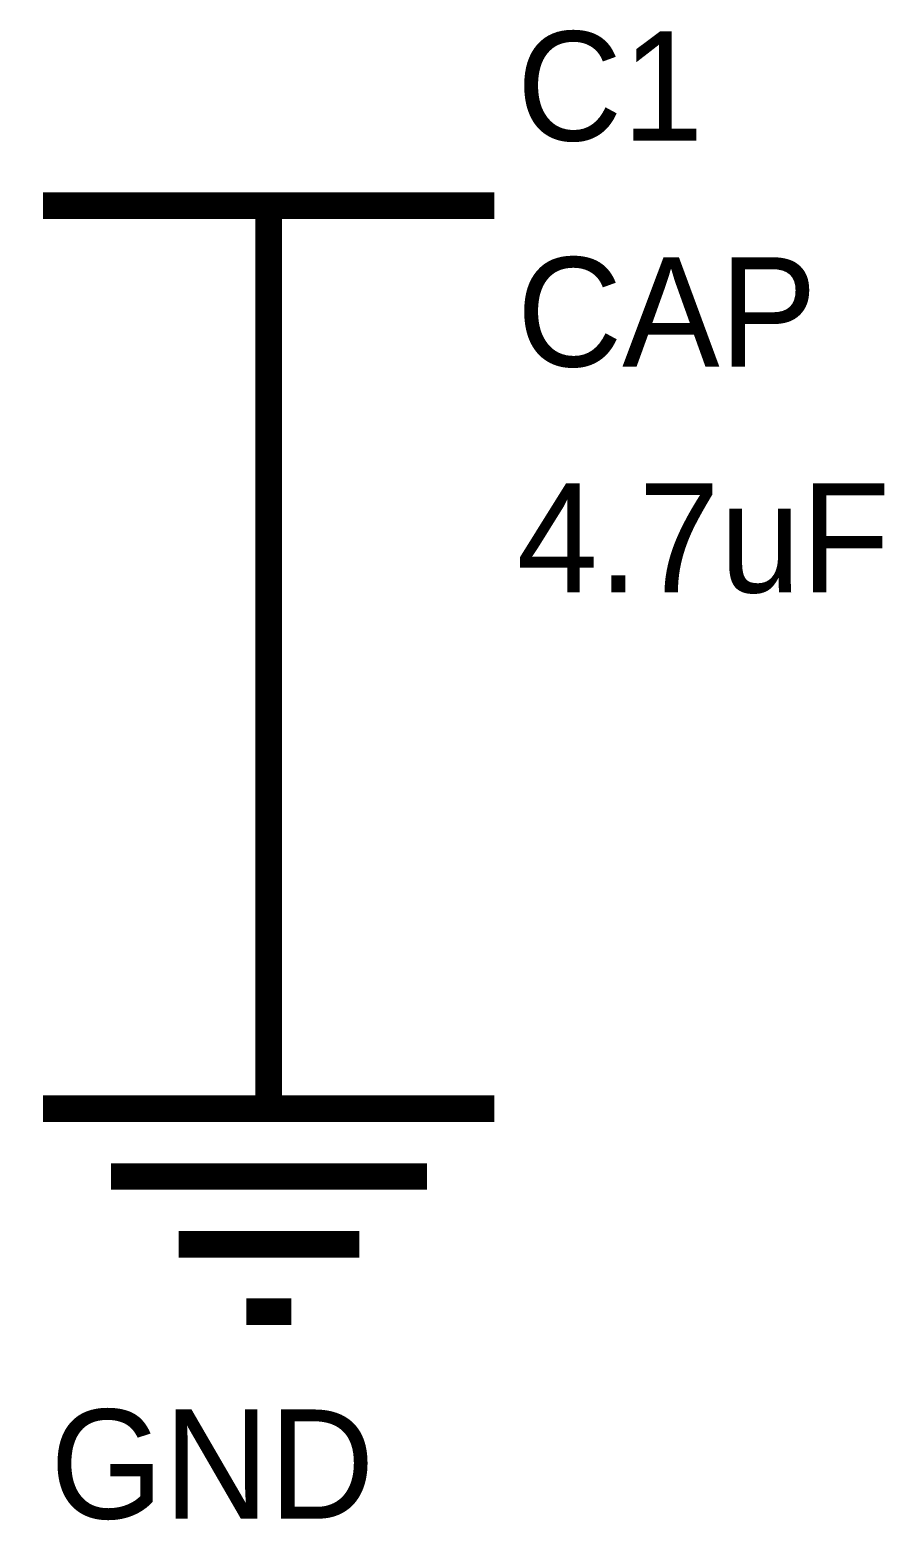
# Model space of a CAD drawing. Header units: millimetres. Extents: x 0 to 9.5, y 0 to 7.5.
# Drawn here: x 3.294 to 3.673, y 4.918 to 5.578 of the extents above; entities that cross this region are included whole.
import ezdxf

# ---------------------------------------------------------------- set-up
doc = ezdxf.new("R2010")
doc.units = ezdxf.units.MM
doc.header["$MEASUREMENT"] = 0
doc.layers.add('Sheet', color=255, linetype='Continuous')

msp = doc.modelspace()

# ---------------------------------------------------------------- linework, layer by layer
at = {"layer": 'Sheet', "const_width": 0.0118}
for points in [[(3.30028, 5.49992), (3.50018, 5.49992)], [(3.40023, 5.49992), (3.40023, 5.29999)], [(3.40023, 5.19992), (3.40023, 5.29999)], [(3.40023, 5.19992), (3.40023, 5.09996)], [(3.30028, 5.09986), (3.50018, 5.09986)], [(3.33029, 5.06984), (3.47037, 5.06984)], [(3.36031, 5.03982), (3.44035, 5.03982)], [(3.39033, 5.01001), (3.41034, 5.01001)]]:
    msp.add_lwpolyline(points, dxfattribs=at)

# ---------------------------------------------------------------- texts
at = {"layer": 'Sheet'}
for s, p in [('C1', (3.51018, 5.52869)), ('CAP', (3.51018, 5.42862)), ('4.7uF', (3.51018, 5.32855)), ('GND', (3.30341, 4.91828))]:
    msp.add_text(s, height=0.048366, dxfattribs=at).set_placement(p)

doc.saveas('drawing.dxf')
